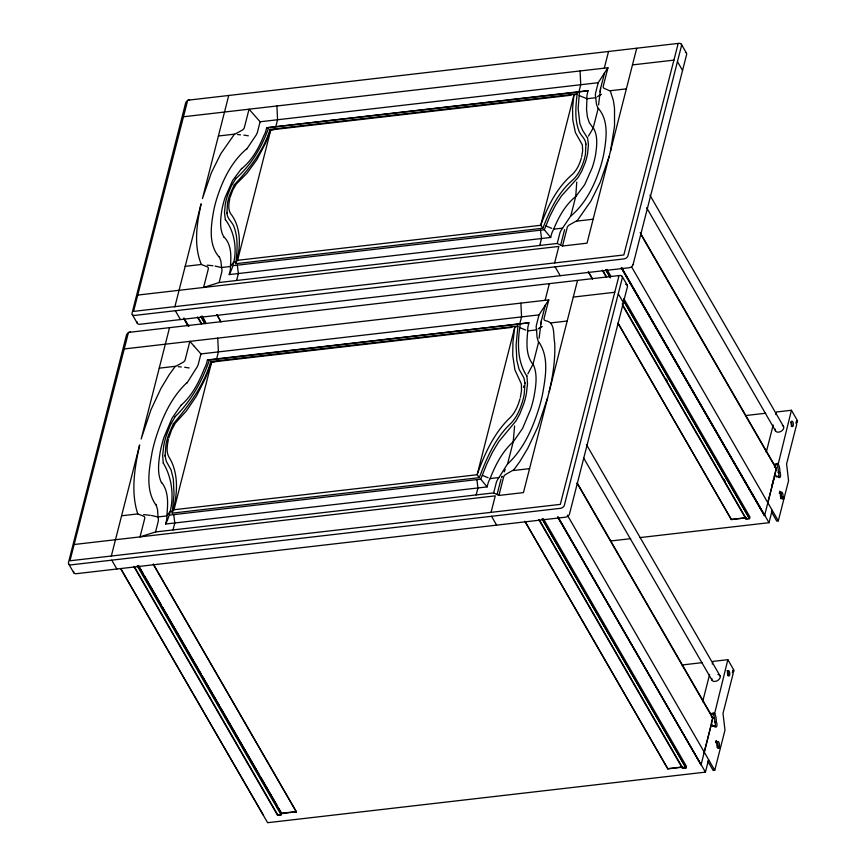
<?xml version="1.0" encoding="UTF-8"?>
<svg xmlns="http://www.w3.org/2000/svg" width="866" height="866" viewBox="0 0 866 866"><rect width="100%" height="100%" fill="white"/><g stroke="black" fill="none" stroke-linecap="round" stroke-linejoin="round"><path stroke-width="1.3" d="M545.342 305.2L539.02 314.878L536.346 325.454A15.653 10.424 -30 0 0 536.498 329.242L537.039 337.199L538.533 342.46L532.947 364.391L527.881 373.841M539.107 338.249L541.207 321.513M598.568 104.97L600.614 88.354M714.851 727.039A2.901 1.18 83.4 0 0 714.753 722.125L714.71 720.458A7.253 2.944 83.4 0 0 713.064 713.66L714.634 713.476L727.851 659.686L712.935 661.408L712.263 664.016M712.588 726.336A7.253 2.944 83.4 0 0 713.313 725.935L714.948 725.773A2.901 1.18 83.4 0 0 716.767 726.282A2.901 1.18 83.4 0 0 716.323 721.941L716.279 720.274A7.253 2.944 83.4 0 0 714.634 713.476M778.437 477.61A2.901 1.18 83.4 0 0 778.339 472.695L778.285 471.017A7.253 2.944 83.4 0 0 776.65 464.219L778.22 464.046L791.437 410.257L776.51 411.978L775.849 414.587M767.861 502.756L775.102 474.351L775.438 474.947A7.253 2.944 83.4 0 0 778.458 476.322L778.523 476.343A2.901 1.18 83.4 0 0 780.342 476.852A2.901 1.18 83.4 0 0 779.909 472.511L779.865 470.844A7.253 2.944 83.4 0 0 778.22 464.046L776.488 464.36A7.253 4.828 -30 0 0 774.756 465.085M525.045 382.869L524.19 394.485A100.413 66.888 -30 0 1 521.96 403.253C519.373 410.852 516.028 418.614 510.042 424.178C494.887 438.629 486.595 458.45 479.299 477.653L172.204 513.137L174.034 494.107L173.319 478.887L171.089 469.924L166.218 461.199L165.168 456.025M585.936 143.994L585.438 154.213A78.308 52.166 -30 0 1 583.457 161.964C581.075 168.827 577.795 175.755 572.145 180.529C557.78 193.021 549.618 210.817 542.874 228.223L235.779 263.697C237.046 251.822 238.431 239.395 234.383 227.866C233.095 222.356 227.13 219.25 227.033 213.339M173.395 423.755C189.08 405.191 203.965 385.435 210.849 361.501L517.944 326.027L516.104 345.058L516.829 360.278L519.059 369.241L523.93 377.966L524.98 383.14M234.296 184.848C249.3 168.621 263.567 151.128 270.03 129.337L577.124 93.864C575.858 105.739 574.472 118.166 578.52 129.705C579.809 135.204 585.773 138.311 585.871 144.232M185.172 266.338L201.334 264.476L206.822 266.609A3.962 2.641 -30 0 1 208.273 269.11L203.597 287.469L219.141 282.522L557.217 243.465L559.945 232.878A15.653 10.424 -30 0 1 562.088 228.841L570.802 215.872L575.738 196.495L576.745 182.141M121.597 515.779L137.759 513.906L143.236 516.039A3.962 2.641 -30 0 1 144.698 518.539L140.021 536.898L155.555 531.951L493.642 492.906L496.37 482.319A15.653 10.424 -30 0 1 498.513 478.27L507.617 463.754L513.213 441.822L514.588 425.985M540.904 324.068L541.434 320.507M600.084 91.904L600.528 88.722M181.362 405.007C192.49 395.167 199.245 381.516 204.614 367.92A24.887 16.584 -30 0 0 206.747 362.746L207.461 359.931L528.942 322.791L528.228 325.605A24.887 16.584 -30 0 0 527.762 330.595C526.766 341.853 525.424 354.93 532.947 364.391M513.213 441.822C502.085 451.662 495.33 465.313 489.961 478.909A24.887 16.584 -30 0 0 487.829 484.083L487.103 486.898L165.644 524.038C174.964 505.354 174.012 481.031 163.349 463.169M575.738 196.495C565.217 204.971 558.57 217.16 553.547 229.468A24.887 16.584 -30 0 0 551.404 234.654L550.679 237.468L229.23 274.598C238.215 257.732 236.862 234.957 225.42 219.65M520.271 323.981C517.522 341.572 516.731 360.646 526.799 375.996M588.479 136.092L593.167 128.125L589.259 122.626L587.375 116.737L586.531 109.419L586.942 98.432A24.887 16.584 -30 0 1 587.397 93.452L588.122 90.638L579.43 91.926L578.152 108.64L579.906 123.741L582.645 130.376L587.484 137.921M235.779 263.697C240.997 248.055 241.495 227.228 230.605 213.631C227.79 209.139 228.83 203.413 229.826 198.52M577.124 93.864L573.92 95.184L572.567 108.131L572.762 119.8L575.392 132.52L582.342 144.914L582.656 150.814L581.714 156.692M172.204 513.137C177.682 495.449 179.23 472.89 168.675 456.577C165.991 451.262 167.29 444.962 168.426 439.398M517.944 326.027L514.729 327.38L512.943 342.081L512.726 355.341L514.902 369.836L521.397 384.028L521.494 390.75L520.358 397.407M610.454 151.279L614.535 126.003L614.514 108.207L613.388 100.564L610.357 91.06L604.717 88.603A3.962 2.641 -30 0 1 603.266 86.091L607.943 67.743L183.029 116.823M549.174 391.713C552.952 375.725 555.431 359.282 554.705 342.817C552.973 335.575 555.766 321.968 545.548 320.756A3.962 2.641 -30 0 1 544.086 318.255L548.763 299.896L123.849 348.987M165.644 524.038L166.348 521.224A24.887 16.584 -30 0 0 166.813 516.233C167.809 504.986 169.151 491.899 161.628 482.438M229.23 274.598L229.934 271.794A24.887 16.584 -30 0 0 230.388 266.804C231.179 256.78 231.763 244.872 224.164 237.111M703.809 752.965L704.469 750.378M711.343 723.132L712.653 717.946L577.037 483.163M557.769 517.219L701.059 764.819L712.924 717.849L577.297 483.066M771.606 486.833L773.576 479.05M774.226 476.452L776.196 468.668L640.58 233.885M621.312 267.94L764.602 515.541L776.456 468.571L640.169 232.618M111.249 556.34L139.643 444.951C134.76 467.359 130.495 491.542 137.759 513.906M169.563 327.586L141.169 438.997L150.987 409.705L161 388.336L169.303 374.545L175.029 366.719L182.325 362.713A3.962 2.641 -30 0 0 185.183 359.715L189.86 341.356L193.768 345.783M174.835 306.91L201.118 203.802C196.863 223.525 193.41 245.219 201.334 264.476M228.743 95.422L202.449 198.552L211.412 172.648L220.808 153.726L234.221 134.511L241.495 130.56A3.962 2.641 -30 0 0 244.353 127.551L249.04 109.203L260.114 121.77L598.2 82.714L607.943 67.743M155.555 531.951L158.229 521.375A15.653 10.424 -30 0 0 158.077 517.597L157.536 509.63L156.042 504.369M193.757 345.815L200.934 353.923L198.217 364.521A15.653 10.424 -30 0 1 196.073 368.559L186.959 383.075M219.141 282.522L221.804 271.946A15.653 10.424 -30 0 0 221.664 268.157L220.884 261.088L219.228 256.477M260.114 121.77L257.386 132.357A15.653 10.424 -30 0 1 255.243 136.406L246.529 149.374M588.122 90.638L266.641 127.767L265.927 130.582A24.887 16.584 -30 0 1 263.794 135.767C258.75 148.064 252.125 160.275 241.592 168.74M151.485 515.486L157.872 516.959L166.77 515.93L170.137 511.449L172.269 511.2L173.99 509.749L211.64 362.075L210.849 361.501M215.06 266.057L221.447 267.529L230.345 266.501L233.712 262.019L235.844 261.77L237.576 260.309L270.809 129.911L270.03 129.337M173.027 529.938L174.802 522.977L173.741 514.61M216.63 358.87L218.405 351.91L217.734 338.141M236.602 280.508L238.377 273.548L237.316 265.18M275.799 126.707L277.575 119.746L276.914 105.977M263.502 815.317L120.839 569.092M133.819 566.44L277.531 815.242L281.093 814.83L281.396 813.65L138.354 566.018M281.396 813.65L296.367 811.723L281.288 813.131L280.898 814.646L277.834 815.003L134.793 567.371M514.794 327.056L477.144 474.73L479.299 477.653M573.963 94.892L540.73 225.29L542.874 228.223M476.17 494.919L477.945 487.959L476.885 479.591M519.784 323.852L521.559 316.891L520.888 303.122M539.756 245.489L541.531 238.529L540.471 230.161M578.953 91.688L580.729 84.727L580.068 70.958M598.2 82.714L595.527 93.301A15.653 10.424 -30 0 0 595.667 97.079L596.447 104.147L598.103 108.759L593.167 128.125M491.022 512.477L495.265 495.861L74.011 544.519M545.104 300.329L549.336 283.712M554.608 263.037L558.841 246.431L137.586 295.09M604.284 68.165L608.517 51.559M577.525 280.454L523.454 492.602L498.924 495.439L497.073 494.551L501.024 479.05M541.391 320.691L545.342 305.178L548.763 299.896M564.61 229.62L560.659 245.121L562.499 246.009L587.029 243.173L636.705 48.301M600.571 88.527L604.522 73.015M498.924 495.439L503.622 476.993A3.984 2.652 -30 0 1 506.491 473.983L513.83 469.773L519.557 461.968L527.849 448.198L537.851 426.884L547.658 397.646M562.499 246.009L567.198 227.563A3.984 2.652 -30 0 1 570.066 224.543L577.384 220.429L590.796 201.248L600.17 182.369L609.123 156.529M633.057 264.65L686.619 54.526A3.616 2.414 -30 0 0 685.407 52.296M543.383 518.68L686.424 766.313L686.024 767.904L682.451 768.315L682.754 767.135L667.838 768.867L525.521 522.187M623.791 298.608L749.967 517.034L749.555 518.626L745.994 519.037L746.297 517.857L731.38 519.589L618.075 323.137M702.629 701.806L709.611 674.441M766.215 452.377L773.186 425.011M764.353 515.573L621.366 267.735M704.274 752.197L711.516 723.781L711.841 724.441A7.253 2.944 83.4 0 0 714.883 725.762L714.926 725.697M120.948 568.778L267.616 822.7L705.433 772.126L708.605 759.688M640.082 537.58L769.019 522.696L772.18 510.258M732.398 672.709L732.972 670.436L733.654 671.615L733.989 670.306L727.851 659.686M795.973 423.279L796.558 421.006L797.24 422.186L797.575 420.876L791.437 410.257M707.771 761.149L713.173 770.491L714.742 770.307L720.166 749.003L719.083 747.12L717.513 747.304A2.901 1.18 83.4 0 1 717.329 747.813M718.834 748.289L720.404 748.105L724.983 730.103L723.002 713.4L733.08 673.9L732.972 670.436M771.346 511.709L776.748 521.061L778.317 520.877L783.752 499.574L782.658 497.69L781.089 497.874A2.901 1.18 83.4 0 1 780.667 498.719M780.179 492.256A2.901 1.18 83.4 0 1 781.327 496.965L782.409 498.848L783.979 498.664L788.569 480.673L786.588 463.97L796.655 424.459L796.558 421.006M168.773 438.012L171.62 429.926L175.365 423.073L186.482 410.82L196.56 395.903L205.707 377.565L211.64 362.075L214.519 361.728M520.011 398.782C518.128 405.375 515.443 412 510.713 417.066C494.194 432.502 484.581 453.752 477.144 474.73L173.99 509.749M230.129 197.296L232.738 190.152L236.288 184.068L247.059 173.135L256.726 159.874L265.342 143.626L270.809 129.911L273.656 129.586M581.4 157.904C579.711 163.836 577.102 169.747 572.643 174.12C557.044 187.381 547.615 206.357 540.73 225.29L237.576 260.309M487.103 486.898L480.727 479.169L486.735 464.133L492.559 452.041L498.913 441.454L516.082 420.811L519.849 413.851L523.768 403.837A119.205 79.412 -30 0 0 526.42 393.424L527.513 383.746L526.885 375.66M523.41 387.405L524.006 385.749M550.679 237.468L544.313 229.728L549.986 216.002L555.452 205.285L561.514 195.878L578.109 177.487L581.671 171.306L585.297 162.451A92.976 61.93 -30 0 0 587.635 153.26L588.436 144.73L587.559 137.629M268.633 127.735C261.943 147.058 251.216 164.897 235.898 178.537M528.942 322.791L209.42 359.996C202.233 381.148 191.169 400.904 175.213 416.6M504.228 471.894L505.192 469.524M165.125 456.187L165.298 455.094M501.533 477.512L502.085 476.354M226.989 213.48L227.141 212.506M501.674 477.242L502.053 476.462M173.427 423.604L168.231 435.75A100.857 67.18 -30 0 0 165.991 444.539L165.081 455.603M234.329 184.718L229.479 195.467A78.654 52.393 -30 0 0 227.498 203.229L226.935 212.971M175.268 416.394L170.342 425.13L166.424 435.165A119.735 79.759 -30 0 0 163.761 445.6L162.656 455.3L163.284 463.397M778.502 476.268L776.889 476.506A7.253 2.944 83.4 0 1 776.174 476.895M235.953 178.342L231.276 186.103L227.639 194.98A93.387 62.211 -30 0 0 225.29 204.192L224.489 212.733L225.366 219.856M187.099 382.501C170.873 397.559 161.812 418.581 155.371 439.376A245.836 163.761 -30 0 0 152.113 452.193C149.114 469.361 145.174 489.636 155.891 504.965M507.541 464.057C523.746 449.021 532.828 428.064 539.237 407.301A244.742 163.035 -30 0 0 542.506 394.506C545.493 377.37 549.412 357.138 538.695 341.853M246.658 148.865C231.363 161.79 222.421 180.539 216.565 199.321A191.678 127.681 -30 0 0 213.675 210.644C211.023 225.809 208.143 244.331 219.087 257.007M570.737 216.121C586.011 203.239 594.953 184.534 600.809 165.774A190.834 127.118 -30 0 0 603.689 154.484C606.33 139.339 609.199 120.85 598.244 108.228M181.459 404.639L172.053 418.181L163.934 437.46A168.859 112.483 -30 0 0 160.178 452.182C158.608 462.217 156.952 473.323 161.531 482.817M513.181 441.952L522.577 428.443L530.685 409.207A168.448 112.212 -30 0 0 533.846 397.429C535.827 386.517 537.981 374.383 533.055 363.947M241.668 168.415L232.64 180.464L225.084 197.524A131.697 87.726 -30 0 0 221.772 210.525C220.462 219.379 219.26 229.403 224.078 237.446M575.717 196.614L584.734 184.599L592.279 167.571A131.112 87.336 -30 0 0 595.592 154.603C596.89 145.769 598.092 135.756 593.275 127.735M597.388 96.656L599.878 95.043M538.219 328.809L540.709 327.207M599.932 95.163L601.437 94.329M540.752 327.326L542.257 326.493M714.656 713.411L712.902 713.79A7.253 4.828 -30 0 0 711.181 714.526M579.43 91.926L266.641 127.767M233.474 265.635L544.313 229.728M169.888 515.075L480.727 479.169M632.472 64.907L673.954 60.122M218.394 136.005L234.556 134.143M270.809 129.911L571.116 95.228M610.205 90.735L626.367 88.862M595.884 97.706L586.986 98.735L579.192 95.552M576.767 221.111L593.145 219.217M553.742 229.144L562.651 228.115M573.292 297.07L614.773 292.275M200.934 353.923L539.02 314.878M159.214 368.169L175.387 366.296M211.64 362.075L511.936 327.38M551.025 322.888L567.187 321.026M527.805 330.899L536.714 329.87M745.648 415.55L765.771 413.223M513.181 470.541L529.559 468.647M490.167 478.573L499.065 477.545M778.231 472.555L779.801 472.371M779.162 493.219L780.731 493.035A2.901 1.18 83.4 0 1 782.366 492.722A2.901 1.18 83.4 0 1 782.896 496.792L783.979 498.664M781.327 496.965L782.896 496.792M731.434 519.373L746.351 517.651M610.541 541.001L630.686 538.674M682.062 664.98L702.196 662.652M714.656 721.984L716.225 721.8M715.576 742.66L717.145 742.476A2.901 1.18 83.4 0 1 718.791 742.151A2.901 1.18 83.4 0 1 719.31 746.221L720.404 748.105M719.31 746.221L717.741 746.405A2.901 1.18 83.4 0 0 716.604 741.697M667.892 768.651L682.809 766.93M677.32 43.603L678.002 44.22L623.834 254.972L133.57 311.381L187.706 100.229L678.901 43.322A3.616 2.414 -30 0 1 681.51 45.671L627.947 255.795A3.616 2.414 -30 0 1 623.953 258.902L134.674 315.419A3.616 2.414 -30 0 1 132.076 313.081L185.638 102.957A3.616 2.414 -30 0 1 189.632 99.85M618.14 275.767L618.822 276.384L560.313 504.38L69.973 560.778L128.471 332.414L619.731 275.485A3.616 2.414 -30 0 1 622.329 277.834L564.361 505.224A3.616 2.414 -30 0 1 560.378 508.331L71.099 564.859A3.616 2.414 -30 0 1 68.49 562.51L126.468 335.11A3.616 2.414 -30 0 1 130.452 332.014M207.461 359.931L209.42 359.996M207.245 265.158L212.906 265.732M143.659 514.588L150.283 515.324M237.457 134.511L240.467 134.825M243.866 135.096L248.347 135.8M178.277 366.664L181.286 366.989M184.685 367.26L189.167 367.953M545.948 225.95L551.707 228.321M520.011 327.705L525.77 330.076M482.373 475.38L488.132 477.751M557.217 243.465L560.659 245.1M493.642 492.906L497.073 494.54M776.196 468.668L775.904 468.214A4.99 3.323 -30 0 0 775.46 467.813M712.653 717.946L712.361 717.492A4.99 3.323 -30 0 0 711.376 716.777M681.336 44.22L686.446 53.075M677.439 61.605L682.56 70.449M649.965 195.261L783.557 426.537M646.631 207.721L775.492 430.824M780.731 493.035L779.649 491.174L780.493 493.945A2.901 1.18 83.4 0 0 781.024 498.015A2.901 1.18 83.4 0 0 782.658 497.69M631.595 266.869L778.317 520.877M621.669 267.605L769.019 522.696M621.561 267.919L764.602 515.541M622.156 276.384L627.265 285.228M606.925 269.402L610.974 276.416M605.843 269.824L609.891 276.828M623.39 300.199L749.555 518.626M605.648 269.651L610.378 277.824M623.866 301.184L749.361 518.442L746.297 518.799L622.156 303.879M618.27 293.758L623.379 302.613M666.008 378.864L667.35 381.192M724.03 479.309L725.383 481.648M603.256 271.166L606.633 277.012M602.281 270.235L606.33 277.25M622.524 305.276L745.994 519.037M588.393 271.751L592.441 278.755M588.339 271.956L592.387 278.96M618.021 323.354L731.38 519.589M555.106 266.858L560.215 275.702M586.423 444.539L720.014 675.816M583.76 458.168L711.96 680.102M717.145 742.476L716.074 740.603L716.918 743.374A2.901 1.18 83.4 0 0 717.438 747.445A2.901 1.18 83.4 0 0 719.083 747.12M567.338 515.129L714.742 770.307M558.094 517.034L705.433 772.126M557.823 517.013L701.059 764.819M542.311 519.102L686.024 767.904M542.116 518.929L685.829 767.72L682.754 768.077L539.724 520.444M538.739 519.513L682.451 768.315M524.796 521.235L667.838 768.867M491.531 516.288L496.64 525.142M216.911 314.661L220.96 321.665M216.857 314.867L220.906 321.871M202.081 316.036L205.448 321.871M201.994 316.382L205.989 323.592M202.417 317.573L205.794 323.419M200.966 316.599L205.015 323.603M200.771 316.415L204.82 323.419M198.379 317.941L201.746 323.776M197.405 317.01L201.442 324.014M184.047 318.255L188.766 326.428M183.852 318.179L188.582 326.374M183.744 318.493L187.792 325.497M175.333 310.721L180.442 319.576M132.249 314.531L137.358 323.375M153.325 564.091L296.367 811.723M153.282 564.296L296.313 811.929M138.495 565.466L143.226 573.638M144.568 575.977L161.444 605.182M162.786 607.521L201.248 674.094M202.601 676.433L219.466 705.638M220.808 707.977L259.27 774.55M260.623 776.889L277.488 806.094M278.841 808.422L280.865 811.929M138.408 565.812L281.45 813.445M138.159 565.844L281.201 813.477M137.185 565.844L281.093 814.83M111.757 560.161L116.867 569.005M68.674 563.961L73.783 572.805M782.355 425.455A4.568 3.042 -30 0 1 783.124 429.417A4.568 3.042 -30 0 1 777.939 432.166A4.568 3.042 -30 0 1 775.384 429.157M774.399 467.099A5.261 3.507 -30 0 1 775.081 467.304M775.665 467.629A5.261 3.507 -30 0 1 776.456 468.571M791.167 421.926A2.739 1.115 83.4 0 1 791.253 426.57M774.42 464.501A7.253 4.828 -30 0 1 777.895 463.386M633.068 264.65A3.616 2.414 -30 0 1 629.073 267.746L139.794 324.274A3.616 2.414 -30 0 1 137.185 321.925M717.914 674.495A4.568 3.042 -30 0 1 719.917 678.089A4.568 3.042 -30 0 1 714.742 681.445A4.568 3.042 -30 0 1 711.841 678.435M711.538 716.583A5.261 3.507 -30 0 1 712.924 717.849M727.007 670.749A2.739 1.115 83.4 0 1 728.1 672.871A2.739 1.115 83.4 0 1 727.905 675.686M715.76 742.151A2.901 1.18 83.4 0 1 716.29 741.653M710.834 713.93A7.253 4.828 -30 0 1 714.309 712.815M73.61 571.354A3.616 2.414 -30 0 0 76.208 573.703L565.487 517.186A3.616 2.414 -30 0 0 569.482 514.079L627.439 286.678A3.616 2.414 -30 0 0 625.663 284.329M791.188 422.056A2.739 1.115 83.4 0 0 792.26 426.505A2.739 1.115 83.4 0 0 793.169 422.911A2.739 1.115 83.4 0 0 791.188 422.056M727.602 671.486A2.739 1.115 83.4 0 0 728.685 675.935A2.739 1.115 83.4 0 0 729.594 672.341A2.739 1.115 83.4 0 0 727.602 671.486"/></g></svg>
